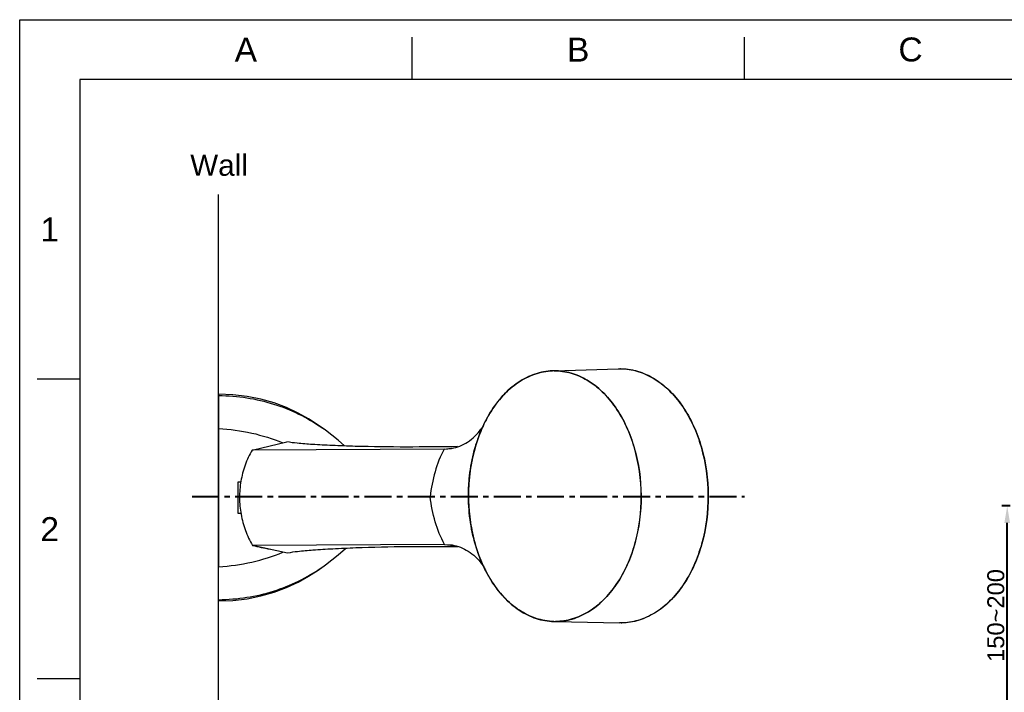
# Model space of a CAD drawing. Header units: millimetres. Extents: x 789 to 1209, y -1278 to -684.
# Drawn here: x 789.1 to 1021.3, y -842.5 to -683.8 of the extents above; entities that cross this region are included whole.
import ezdxf

# ---------------------------------------------------------------- set-up
doc = ezdxf.new("R2010")
doc.units = ezdxf.units.MM
doc.header["$LTSCALE"] = 0.1
doc.linetypes.add('CENTERX2', pattern=[101.6, 63.5, -12.7, 12.7, -12.7])
doc.layers.get('0').update_dxf_attribs({"lineweight": 13})
doc.layers.add('CENTER', color=1, linetype='CENTERX2')
doc.layers.add('DIM', color=3, linetype='Continuous', lineweight=9)
doc.styles.get("Standard").update_dxf_attribs({"font": 'arial.ttf'})
doc.dimstyles.new('ISO-25', dxfattribs={"dimtxt": 2.5, "dimasz": 2.5, "dimexe": 1.25, "dimexo": 0.625, "dimtad": 1, "dimlfac": 1.333333, "dimtxsty": 'Standard', "dimcen": 2.5, "dimadec": 0, "dimazin": 0, "dimtfac": 1, "dimtmove": 0, "dimatfit": 3, "dimfxl": 0, "dimarcsym": 0})

# ---------------------------------------------------------------- blocks, each defined once
blk = doc.blocks.new('*D4')
at = {"layer": 'Defpoints', "color": 0}
for p in [(1021.94, -798.56), (1023.27, -798.56), (1023.27, -945.04)]:
    blk.add_point(p, dxfattribs=at)
at = {"layer": 'DIM', "color": 0, "linetype": 'ByBlock', "lineweight": -2}
for p, q in [((1022.65, -798.56), (1020.69, -798.56)), ((1021.94, -941.04), (1021.94, -802.56)), ((1022.65, -945.04), (1020.69, -945.04))]:
    blk.add_line(p, q, dxfattribs=at)
at = {"layer": 'DIM', "color": 0}
for points in [[(1021.27, -802.56), (1022.6, -802.56), (1021.94, -798.56)], [(1021.27, -941.04), (1022.6, -941.04), (1021.94, -945.04)]]:
    blk.add_solid(points, dxfattribs=at)
at = {"layer": 'DIM', "color": 0, "insert": (1019.27, -824.41), "char_height": 4, "attachment_point": 5, "rotation": 90}
blk.add_mtext('150~200', dxfattribs=at)

msp = doc.modelspace()

# ---------------------------------------------------------------- linework, layer by layer
for p, q in [((881.634, -697.981), (881.634, -687.981)), ((959.978, -697.981), (959.978, -687.981)), ((803.291, -697.981), (803.291, -1263.637)), ((1195.008, -697.981), (803.291, -697.981)), ((803.291, -768.688), (793.291, -768.688)), ((803.291, -839.395), (793.291, -839.395))]:
    msp.add_line(p, q)
at = {"color": 7, "linetype": 'Continuous'}
for p, q in [((836.049, -1122.173), (836.049, -725.107)), ((915.141, -766.678), (914.759, -766.686)), ((915.14, -766.673), (930.204, -766.187)), ((930.204, -766.187), (930.589, -766.18)), ((836.049, -772.215), (836.049, -812.906)), ((836.05, -772.535), (836.049, -772.309)), ((898.575, -779.285), (899.986, -776.67)), ((899.993, -776.66), (899.975, -776.688)), ((899.979, -776.703), (900.002, -776.665)), ((861.229, -780.698), (861.233, -780.701)), ((861.233, -780.701), (861.281, -780.736)), ((898.182, -780.137), (898.21, -780.074)), ((843.916, -785.372), (852.157, -783.455)), ((896.688, -784.147), (896.709, -784.081)), ((889.193, -785.139), (843.916, -785.372)), ((889.193, -785.139), (891.949, -784.748)), ((889.193, -785.139), (890.954, -784.983)), ((895.628, -788.505), (895.641, -788.432)), ((840.624, -800.339), (840.624, -792.839)), ((840.624, -792.839), (841.285, -792.839)), ((841.316, -800.339), (840.624, -800.339)), ((889.308, -807.639), (844.032, -807.872)), ((889.308, -807.639), (891.071, -807.777)), ((889.308, -807.639), (892.068, -808.002)), ((852.292, -809.704), (844.032, -807.872)), ((898.196, -812.211), (898.175, -812.163)), ((836.049, -812.916), (836.049, -812.906)), ((836.049, -820.964), (836.049, -812.916)), ((861.229, -812.481), (861.233, -812.478)), ((861.233, -812.478), (861.281, -812.443)), ((900.189, -815.997), (898.751, -813.397)), ((900.178, -815.979), (900.195, -816.007)), ((900.204, -816.002), (900.18, -815.964)), ((900.193, -815.957), (900.189, -815.997)), ((836.049, -820.87), (836.05, -820.646)), ((915.062, -825.829), (915.445, -825.832)), ((915.445, -825.838), (930.512, -826.169)), ((930.897, -826.172), (930.512, -826.169))]:
    msp.add_line(p, q, dxfattribs=at)
msp.add_lwpolyline([(789.15, -683.839), (1209.15, -683.839), (1209.15, -1277.779), (789.15, -1277.779)], close=True)
for points in [[(861.233, -780.701), (859.49, -779.479), (857.254, -778.05), (854.772, -776.662), (852.049, -775.379), (849.111, -774.265), (845.998, -773.372), (842.737, -772.726), (839.359, -772.341), (836.049, -772.215)], [(898.575, -779.285), (898.293, -779.83), (898.018, -780.282), (897.876, -780.484)], [(865.756, -784.414), (864.245, -783.05), (861.229, -780.698)], [(861.229, -812.481), (864.245, -810.129), (865.935, -808.603)], [(898.039, -812.205), (898.183, -812.406), (898.463, -812.854), (898.751, -813.397)], [(836.049, -820.964), (839.359, -820.838), (842.737, -820.452), (845.998, -819.807), (849.111, -818.914), (852.049, -817.8), (854.772, -816.517), (857.254, -815.128), (859.49, -813.7), (861.233, -812.478)]]:
    msp.add_lwpolyline(points, dxfattribs=at)
for centre, radius, start, end in [((915.213, -780.651), 13.96, 90.2949, 91.82903), ((930.666, -780.453), 14.273, 89.56845, 90.29438), ((925.908, -792.346), 30.293, 148.87646, 154.42602), ((926.391, -792.611), 30.833, 148.93976, 154.37131), ((911.781, -775.427), 11.859, 186.01793, 186.28355), ((928.059, -793.419), 32.697, 154.35759, 156.14461), ((928.04, -793.414), 32.668, 154.35252, 156.10101), ((928.062, -793.419), 32.699, 154.39106, 155.91393), ((834.88, -817.006), 44.861, 54.03118, 55.25879), ((931.153, -794.685), 36.04, 157.60893, 162.88858), ((929.138, -793.894), 33.875, 156.75517, 157.54859), ((928.701, -793.705), 33.4, 156.14071, 156.75686), ((928.871, -793.78), 33.585, 156.53706, 156.75435), ((928.683, -793.701), 33.371, 156.09737, 156.74993), ((928.678, -793.695), 33.374, 156.03031, 156.53737), ((932.857, -795.219), 37.825, 162.98015, 164.92598), ((863.806, -796.63), 22.855, 150.48881, 160.32761), ((863.605, -796.538), 22.634, 150.4406, 160.37569), ((934.582, -795.662), 39.606, 165.43929, 169.48244), ((933.401, -795.368), 38.39, 164.92226, 165.42068), ((863.613, -796.533), 22.64, 160.39483, 170.3307), ((863.546, -796.516), 22.572, 160.37983, 170.34601), ((936.165, -795.964), 41.218, 169.57378, 171.76822), ((936.86, -796.07), 41.921, 172.12252, 175.79532), ((936.744, -796.051), 41.804, 171.7637, 172.12712), ((863.625, -796.526), 22.651, 170.35352, 180.28202), ((863.608, -796.525), 22.634, 170.34984, 180.28544), ((937.242, -796.079), 42.303, 175.94131, 178.31324), ((936.316, -796.026), 41.376, 175.80075, 175.92278), ((943.165, -796.242), 48.228, 178.60099, 180.14015), ((940.265, -796.182), 45.327, 178.29542, 178.58765), ((863.624, -796.516), 22.651, 180.30691, 190.23541), ((863.608, -796.517), 22.634, 180.30349, 190.23909), ((943.051, -795.984), 48.115, 180.44754, 182.05743), ((940.278, -796.072), 45.34, 182.07236, 182.21291), ((937.37, -796.199), 42.43, 182.19326, 184.56103), ((863.613, -796.509), 22.64, 190.25823, 200.1941), ((863.546, -796.527), 22.572, 190.24292, 200.2091), ((936.316, -796.268), 41.374, 184.5811, 184.86626), ((936.87, -796.218), 41.93, 184.87113, 188.53601), ((936.748, -796.239), 41.807, 188.53198, 188.74105), ((936.204, -796.326), 41.256, 188.73645, 190.94209), ((863.805, -796.41), 22.855, 200.26132, 210.10012), ((863.605, -796.504), 22.634, 200.21324, 210.14833), ((935.593, -796.441), 40.634, 190.94687, 191.19318), ((934.555, -796.658), 39.573, 191.17567, 195.2078), ((933.414, -796.955), 38.395, 195.22651, 195.58499), ((932.898, -797.102), 37.858, 195.58106, 197.55592), ((1038.036, 56.751), 886.121, 257.35344, 257.62696), ((932.378, -797.264), 37.314, 197.56007, 197.76957), ((930.633, -797.861), 35.469, 197.71109, 203.08663), ((929.144, -798.482), 33.856, 203.10758, 203.83395), ((928.716, -798.672), 33.388, 203.83251, 204.4916), ((928.719, -798.667), 33.383, 203.83865, 204.44828), ((928.744, -798.659), 33.418, 203.92379, 204.53355), ((834.88, -776.173), 44.861, 304.74121, 305.96882), ((928.081, -798.96), 32.681, 204.44433, 206.23707), ((928.076, -798.966), 32.684, 204.488, 206.2307), ((928.535, -798.754), 33.19, 204.53405, 204.70313), ((928.084, -798.964), 32.692, 204.69975, 206.19799), ((926.431, -799.788), 30.845, 206.2117, 211.6635), ((925.947, -800.052), 30.284, 206.16921, 211.69775), ((915.373, -811.858), 13.961, 268.74716, 270.29403), ((930.827, -811.899), 14.273, 270.29455, 271.02047)]:
    msp.add_arc(centre, radius, start, end, dxfattribs=at)
for points, knots in [([(914.759, -766.686), (913.352, -766.731), (910.471, -767.27), (906.45, -769.33), (902.845, -772.517), (900.88, -775.195), (899.993, -776.66)], [0, 0, 0, 0, 0.227808, 0.4663985, 0.7227966, 1, 1, 1, 1]), ([(900.002, -776.665), (900.889, -775.201), (902.854, -772.524), (906.459, -769.338), (910.48, -767.281), (913.361, -766.743), (914.767, -766.698)], [0, 0, 0, 0, 0.2772024, 0.5335951, 0.7721825, 1, 1, 1, 1]), ([(915.445, -825.832), (916.782, -825.826), (919.523, -825.411), (923.398, -823.643), (926.927, -820.824), (931.132, -815.678), (934.745, -807.323), (936.148, -796.148), (934.63, -784.989), (930.932, -776.671), (926.674, -771.568), (923.116, -768.786), (919.223, -767.058), (916.478, -766.671), (915.141, -766.678)], [0, 0, 0, 0, 0.0508758, 0.1037952, 0.1603043, 0.2211828, 0.3551219, 0.5000014, 0.6448798, 0.7788169, 0.8396948, 0.8962038, 0.9491235, 1, 1, 1, 1]), ([(915.141, -766.691), (916.478, -766.685), (919.221, -767.071), (923.113, -768.799), (926.669, -771.579), (930.925, -776.68), (934.621, -784.994), (936.139, -796.148), (934.736, -807.318), (931.125, -815.669), (926.922, -820.813), (923.395, -823.63), (919.521, -825.398), (916.782, -825.813), (915.445, -825.819)], [0, 0, 0, 0, 0.0508758, 0.1037952, 0.1603043, 0.2211828, 0.3551219, 0.5000014, 0.6448798, 0.7788169, 0.8396948, 0.8962038, 0.9491235, 1, 1, 1, 1]), ([(930.589, -766.18), (931.945, -766.173), (934.729, -766.565), (938.677, -768.318), (942.286, -771.139), (946.603, -776.314), (950.354, -784.75), (951.893, -796.067), (950.47, -807.4), (946.807, -815.873), (942.542, -821.093), (938.963, -823.951), (935.033, -825.744), (932.254, -826.165), (930.897, -826.172)], [0, 0, 0, 0, 0.050876, 0.1037951, 0.1603045, 0.2211828, 0.3551204, 0.5, 0.6448796, 0.7788172, 0.8396955, 0.8962049, 0.949124, 1, 1, 1, 1]), ([(930.773, -766.18), (932.132, -766.191), (934.915, -766.615), (938.851, -768.404), (942.44, -771.246), (946.722, -776.421), (950.437, -784.818), (951.961, -796.067), (950.553, -807.331), (946.925, -815.765), (942.696, -820.985), (939.136, -823.863), (935.219, -825.692), (932.44, -826.146), (931.081, -826.17)], [0, 0, 0, 0, 0.0511411, 0.1043122, 0.1609859, 0.2219099, 0.3556168, 0.5000003, 0.6443838, 0.7780905, 0.8390143, 0.8956879, 0.9488589, 1, 1, 1, 1]), ([(836.049, -772.493), (838.277, -772.53), (842.658, -772.886), (849.016, -774.353), (854.997, -776.742), (858.684, -778.921), (860.445, -780.142)], [0, 0, 0, 0, 0.2577537, 0.5066435, 0.7521554, 1, 1, 1, 1]), ([(836.049, -780.263), (838.668, -780.428), (843.819, -781.141), (848.784, -782.699), (851.143, -783.669)], [0, 0, 0, 0, 0.5071148, 1, 1, 1, 1]), ([(890.954, -784.983), (892.29, -784.749), (894.978, -783.675), (897.012, -781.646), (897.876, -780.484)], [0, 0, 0, 0, 0.4836472, 1, 1, 1, 1]), ([(898.012, -780.525), (897.497, -781.724), (895.655, -786.806), (894.917, -792.267), (894.938, -796.36)], [0, 0, 0, 0, 0.241747, 1, 1, 1, 1]), ([(894.947, -796.36), (894.939, -794.972), (895.172, -789.581), (896.439, -784.211), (898.022, -780.528)], [0, 0, 0, 0, 0.257152, 1, 1, 1, 1]), ([(892.33, -784.563), (888.326, -784.612), (880.3, -784.71), (870.456, -784.597), (863.07, -784.338), (858.5, -784.102), (854.948, -783.826), (852.946, -783.603), (852.157, -783.455)], [0, 0, 0, 0, 0.298707, 0.5987428, 0.7342176, 0.8499499, 0.9400873, 1, 1, 1, 1]), ([(889.193, -785.139), (888.279, -786.833), (886.866, -790.538), (886.134, -794.415), (885.906, -796.406)], [0, 0, 0, 0, 0.4897661, 1, 1, 1, 1]), ([(889.308, -807.639), (888.377, -805.955), (886.926, -802.265), (886.155, -798.396), (885.906, -796.406)], [0, 0, 0, 0, 0.4897662, 1, 1, 1, 1]), ([(894.938, -796.36), (894.945, -797.748), (895.233, -803.138), (896.555, -808.495), (898.175, -812.163)], [0, 0, 0, 0, 0.2571484, 1, 1, 1, 1]), ([(898.184, -812.159), (897.657, -810.966), (895.763, -805.905), (894.968, -800.452), (894.947, -796.36)], [0, 0, 0, 0, 0.241743, 1, 1, 1, 1]), ([(836.049, -812.916), (838.68, -812.75), (843.853, -812.032), (848.838, -810.461), (851.207, -809.484)], [0, 0, 0, 0, 0.5071168, 1, 1, 1, 1]), ([(892.451, -808.183), (888.447, -808.176), (880.42, -808.16), (870.578, -808.374), (863.196, -808.709), (858.628, -808.992), (855.079, -809.305), (853.079, -809.548), (852.292, -809.704)], [0, 0, 0, 0, 0.298707, 0.5987429, 0.7342177, 0.8499499, 0.9400873, 1, 1, 1, 1]), ([(891.071, -807.777), (892.409, -807.998), (895.108, -809.044), (897.163, -811.052), (898.039, -812.205)], [0, 0, 0, 0, 0.4836473, 1, 1, 1, 1]), ([(836.049, -820.686), (838.277, -820.649), (842.658, -820.292), (849.016, -818.825), (854.997, -816.437), (858.684, -814.258), (860.445, -813.037)], [0, 0, 0, 0, 0.2577537, 0.5066435, 0.7521554, 1, 1, 1, 1]), ([(900.195, -816.007), (901.097, -817.463), (903.089, -820.12), (906.727, -823.27), (910.769, -825.288), (913.655, -825.798), (915.062, -825.829)], [0, 0, 0, 0, 0.2772, 0.5335974, 0.7721891, 1, 1, 1, 1]), ([(915.068, -825.816), (913.662, -825.786), (910.776, -825.277), (906.735, -823.261), (903.098, -820.113), (901.106, -817.457), (900.204, -816.002)], [0, 0, 0, 0, 0.2278145, 0.4664037, 0.722798, 1, 1, 1, 1])]:
    msp.add_open_spline(points, degree=3, knots=knots, dxfattribs=at)
for p in [(803.291, -768.688), (803.291, -839.395)]:
    msp.add_point(p)
at = {"layer": 'CENTER'}
msp.add_line((829.822, -796.309), (960.016, -796.309), dxfattribs=at)

# ---------------------------------------------------------------- texts
at = {"char_height": 5.657, "attachment_point": 5}
for s, width, insert in [('A', 10, (842.463, -690.91)), ('B', 10, (920.806, -690.91)), ('C', 10, (999.15, -690.91)), ('1', 50, (796.22, -733.334)), ('2', 50, (796.22, -804.041))]:
    msp.add_mtext_dynamic_manual_height_columns(s, width=width, gutter_width=12.5, heights=[0], dxfattribs=dict(at, insert=insert))
at = {"layer": 'DIM', "insert": (829.348, -715.668), "char_height": 5, "attachment_point": 1}
msp.add_mtext_dynamic_manual_height_columns('Wall', width=19.0186, gutter_width=12.5, heights=[0], dxfattribs=at)

# ---------------------------------------------------------------- dimensions: what is measured, and where the dimension line sits
at = {"layer": 'DIM'}
dim = msp.add_linear_dim(base=(1021.936, -798.559), p1=(1023.274, -945.043), p2=(1023.274, -798.559), angle=90, text='150~200', dimstyle='ISO-25', override={"dimtxt": 4, "dimasz": 4, "dimdec": 1, "dimlfac": 1.333333, "dimtdec": 1, "dimfxl": 1.25, "dimarcsym": 1}, dxfattribs=at)
dim.commit()
dim.dimension.update_dxf_attribs({"geometry": '*D4', "text_midpoint": (1021.936, -824.414), "dimtype": 160})

doc.saveas('drawing.dxf')
